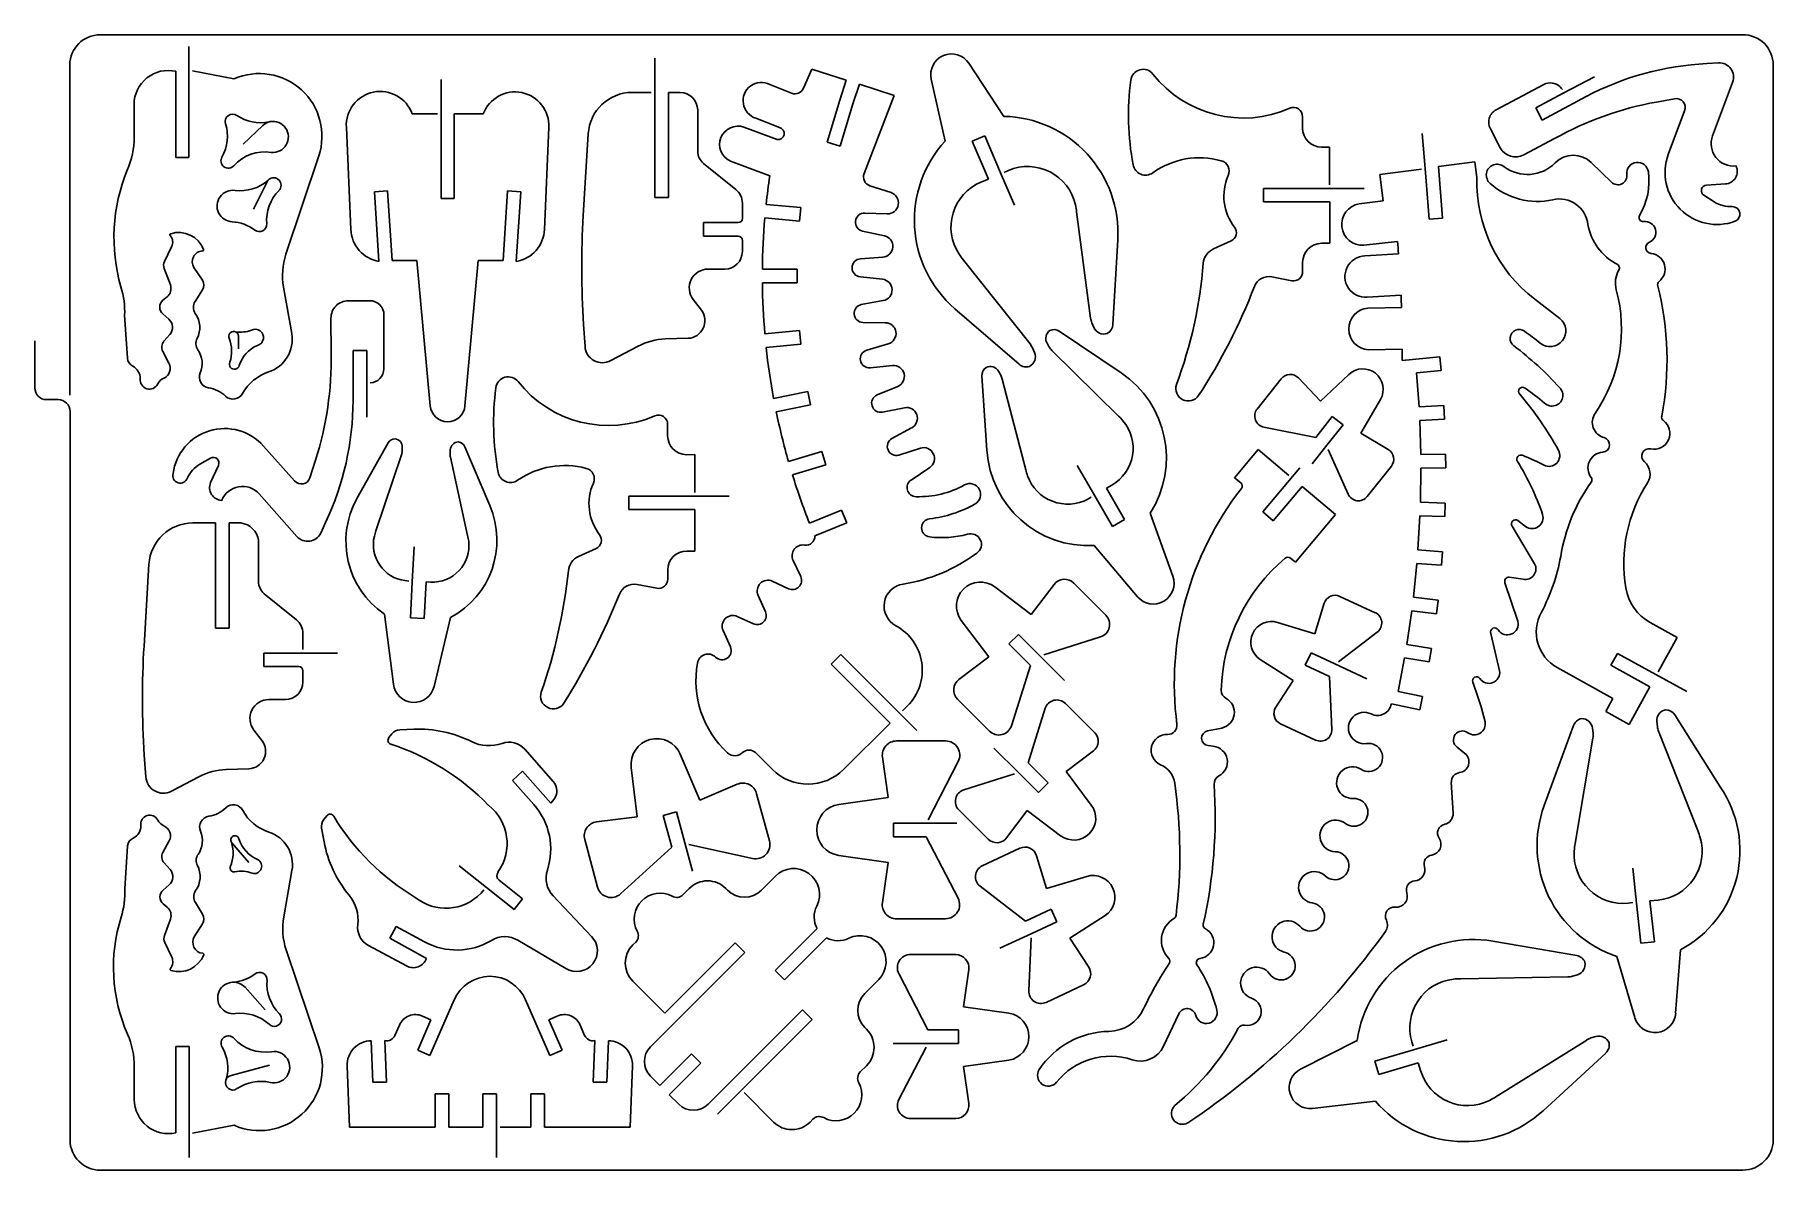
# Model space of a CAD drawing. Extents: x 0 to 170, y 0 to 111.
import ezdxf

# ---------------------------------------------------------------- set-up
doc = ezdxf.new("R2010")
doc.units = 0
doc.layers.add('WHITE', color=7, linetype='CONTINUOUS')

msp = doc.modelspace()

# ---------------------------------------------------------------- linework, layer by layer
at = {"layer": 'WHITE', "linetype": 'CONTINUOUS'}
for p, q in [((167.15, 111.18), (6.4, 111.18)), ((15.08, 110.03), (15.08, 107.59)), ((60.68, 108.89), (60.68, 105.44)), ((3.43, 108.22), (3.44, 75.9)), ((13.79, 99.16), (13.79, 107.6)), ((15.08, 107.59), (15.08, 99.16)), ((19.49, 106.86), (15.43, 107.64)), ((75.22, 105.95), (76.05, 107.8)), ((76.05, 107.8), (79.41, 106.72)), ((91.41, 108.39), (94.83, 103.19)), ((163.62, 108.36), (164.76, 108.42)), ((170.12, 2.97), (170.12, 108.22)), ((39.76, 106.79), (39.76, 103.34)), ((58.45, 105.53), (60.33, 105.53)), ((62.01, 95.23), (62.01, 105.52)), ((62.01, 105.52), (63.16, 105.52)), ((71.92, 106.32), (74.06, 105.46)), ((79.41, 106.72), (78.78, 104.79)), ((80.06, 104.4), (80.69, 106.33)), ((80.69, 106.33), (84.09, 105.23)), ((89.09, 100.76), (87.73, 106.83)), ((143, 103.83), (147.66, 106.31)), ((152.63, 107.07), (149.57, 105.46)), ((166.15, 106.52), (164.19, 101.29)), ((9.72, 104.35), (9.72, 101.15)), ((60.68, 105.44), (60.68, 95.23)), ((64.87, 103.82), (64.87, 99.78)), ((78.78, 104.79), (77.53, 100.67)), ((78.81, 100.28), (80.06, 104.4)), ((84.09, 105.23), (81.16, 97.58)), ((149.57, 105.46), (146.88, 104.01)), ((146.88, 104.01), (147.51, 102.83)), ((147.51, 102.83), (151.81, 105.13)), ((160.47, 104.92), (158.69, 104.59)), ((20.38, 100.47), (22.31, 102.29)), ((30.93, 92.12), (30.49, 102.11)), ((36.94, 103.43), (39.41, 103.43)), ((39.76, 103.34), (39.76, 95.15)), ((41.05, 95.15), (41.05, 103.43)), ((41.05, 103.43), (43.88, 103.43)), ((50.31, 102.11), (49.87, 92.12)), ((69.4, 102.13), (72.64, 100.92)), ((72.87, 102.09), (70.57, 103)), ((124.06, 103.16), (124.06, 102.04)), ((159.85, 99.46), (161.45, 103.74)), ((53.68, 93.48), (54.16, 101.48)), ((77.53, 100.67), (78.81, 100.28)), ((92.97, 101.28), (91.74, 100.75)), ((91.74, 100.75), (93.32, 97.05)), ((94.51, 97.65), (92.97, 101.28)), ((135.77, 101.52), (136.05, 98.08)), ((143.41, 100.11), (142.44, 101.97)), ((148.73, 101.01), (145.72, 99.41)), ((15.08, 99.16), (13.79, 99.16)), ((24.58, 89.68), (27.79, 99.31)), ((71.92, 97.36), (68.07, 98.81)), ((125.92, 100.18), (126.71, 100.18)), ((126.71, 100.18), (126.71, 96.49)), ((137.37, 98.27), (140.91, 98.74)), ((140.91, 98.74), (141.12, 97.2)), ((152.32, 98.67), (154.3, 96.75)), ((65.45, 98.58), (68.6, 96.03)), ((93.32, 97.05), (92.57, 96.74)), ((95.86, 94.48), (94.51, 97.65)), ((131.63, 97.49), (135.7, 98.01)), ((131.96, 94.93), (131.63, 97.49)), ((136.05, 98.08), (136.44, 93.11)), ((137.77, 93.23), (137.37, 98.27)), ((21.39, 94.09), (22.74, 96.77)), ((34.53, 95.89), (33.24, 95.81)), ((33.24, 95.81), (33.68, 88.98)), ((34.96, 89.09), (34.53, 95.89)), ((46.27, 95.89), (45.84, 89.09)), ((47.56, 95.81), (46.27, 95.89)), ((47.12, 88.98), (47.56, 95.81)), ((81.71, 96.4), (83.79, 95.72)), ((126.64, 96.14), (120.25, 96.14)), ((120.25, 96.14), (120.25, 94.82)), ((130.09, 96.14), (126.64, 96.14)), ((163.34, 95.46), (164.35, 94.82)), ((165.44, 96.58), (163.59, 96.46)), ((39.76, 95.15), (41.05, 95.15)), ((60.68, 95.23), (62.01, 95.23)), ((69.24, 94.7), (69.24, 93.2)), ((74.95, 94.25), (71.57, 94.57)), ((74.82, 92.92), (74.95, 94.25)), ((83.42, 93.65), (81.23, 93.72)), ((103.32, 83.43), (101.95, 93.83)), ((120.25, 94.82), (126.72, 94.82)), ((126.72, 94.82), (126.72, 90.76)), ((129.6, 94.62), (131.96, 94.93)), ((68.83, 92.79), (65.43, 92.79)), ((65.43, 92.79), (65.43, 91.46)), ((71.43, 93.24), (74.82, 92.92)), ((81.01, 91.96), (83.15, 91.49)), ((136.44, 93.11), (137.77, 93.23)), ((12.7, 88.98), (13.39, 90.41)), ((65.43, 91.46), (68.83, 91.46)), ((69.24, 91.05), (69.24, 89.95)), ((105.97, 91.11), (105.51, 82.8)), ((115.34, 90.21), (117.07, 90.99)), ((126.72, 90.76), (125.93, 90.76)), ((133.35, 90.93), (130.07, 90.57)), ((37.4, 89.09), (34.96, 89.09)), ((38.7, 74.85), (37.4, 89.09)), ((43.4, 89.09), (42.1, 74.85)), ((45.84, 89.09), (43.4, 89.09)), ((83, 89.41), (80.81, 89.25)), ((90.87, 89.12), (97.39, 80.91)), ((124.07, 88.9), (124.07, 87.99)), ((130.16, 89.52), (133.45, 89.73)), ((13.27, 86.68), (12.66, 88.29)), ((15.58, 88.39), (16.4, 87.15)), ((67.53, 88.24), (65.91, 88.24)), ((74.6, 88.23), (71.2, 88.23)), ((71.2, 86.89), (74.6, 86.9)), ((74.6, 86.9), (74.6, 88.23)), ((80.79, 87.47), (82.96, 87.24)), ((123.01, 87.1), (121.07, 87.48)), ((12.54, 85.18), (12.94, 85.51)), ((16.4, 86.2), (15.69, 85.07)), ((25.14, 81.92), (24.34, 86.47)), ((30.69, 85.14), (32.78, 85.14)), ((64.43, 85.25), (65.23, 84.2)), ((83.03, 85.15), (80.88, 84.76)), ((133.7, 85.67), (130.4, 85.48)), ((146.79, 85.28), (149.24, 83.4)), ((8.789999, 83.71), (9.069999, 79.51)), ((13.11, 83.33), (12.54, 83.84)), ((28.99, 80.01), (28.98, 83.43)), ((34.17, 83.75), (34.17, 78.47)), ((96.33, 78.91), (90.03, 84.36)), ((130.45, 84.41), (133.75, 84.47)), ((12.64, 81.17), (13.22, 81.83)), ((19.94, 80.43), (19.95, 81.66)), ((53.85, 80.67), (53.71, 82.8)), ((74.83, 82.21), (71.45, 81.88)), ((74.96, 80.88), (74.83, 82.21)), ((81.03, 83.01), (83.23, 82.98)), ((100.26, 82.15), (106.31, 78.08)), ((103.65, 82.52), (103.45, 82.98)), ((0, 81.2), (0, 76.6)), ((13.12, 79.03), (12.53, 80.17)), ((32.48, 80.25), (31.15, 80.25)), ((31.15, 80.25), (31.15, 75.37)), ((32.48, 77.18), (32.48, 80.25)), ((59.04, 80.68), (56.36, 79.27)), ((63.93, 81.46), (61.7, 81.39)), ((71.57, 80.55), (74.96, 80.88)), ((83.52, 80.92), (81.42, 80.3)), ((97.62, 80.52), (97.83, 80.06)), ((99.28, 80.6), (99.06, 80.98)), ((106.06, 73.85), (99.52, 80.28)), ((133.82, 80.4), (130.52, 80.34)), ((133.82, 79.27), (133.82, 80.4)), ((81.77, 78.57), (83.94, 78.79)), ((137.5, 79.63), (133.82, 79.27)), ((135.21, 78.07), (137.64, 78.31)), ((137.64, 78.31), (137.5, 79.63)), ((32.48, 73.73), (32.48, 77.18)), ((84.45, 76.75), (82.43, 75.91)), ((93.18, 70.5), (92.69, 77.78)), ((94.3, 78.23), (94.52, 77.85)), ((94.68, 77.47), (96.98, 68.59)), ((119.61, 74.53), (121.98, 77.5)), ((123.65, 77.58), (125.81, 75.3)), ((125.81, 75.3), (128.58, 77.93)), ((135.46, 74.75), (135.21, 78.07)), ((1.149999, 75.45), (2.299999, 75.45)), ((75.65, 76.24), (72.3, 75.58)), ((72.56, 74.27), (75.9, 74.93)), ((75.9, 74.93), (75.65, 76.24)), ((131.69, 75.46), (129.75, 72.17)), ((137.89, 74.88), (135.46, 74.75)), ((137.96, 73.55), (137.89, 74.88)), ((3.45, 74.3), (3.45, 2.97)), ((82.95, 74.23), (85.1, 74.66)), ((126.97, 73.81), (125.35, 71.76)), ((128.02, 72.98), (126.97, 73.81)), ((135.53, 73.42), (137.96, 73.55)), ((135.62, 70.08), (135.53, 73.42)), ((61.93, 73.05), (61.93, 71.92)), ((85.81, 72.7), (83.88, 71.65)), ((125.35, 71.76), (120.28, 72.76)), ((126.43, 70.98), (128.02, 72.98)), ((129.75, 72.17), (132.45, 70.57)), ((22.39, 70.91), (25.43, 67.49)), ((31.53, 65.76), (34.58, 71.22)), ((35.88, 70.06), (33.38, 62.61)), ((35.96, 70.78), (35.95, 70.41)), ((40.64, 70.16), (40.66, 70.54)), ((42.36, 62.14), (40.67, 69.81)), ((42.08, 70.83), (44.53, 65.08)), ((63.79, 70.06), (64.58, 70.07)), ((64.58, 70.07), (64.58, 66.36)), ((77.03, 70.36), (73.76, 69.38)), ((77.41, 69.07), (77.03, 70.36)), ((84.57, 70.02), (86.66, 70.71)), ((117.41, 67.81), (119.71, 70.56)), ((119.71, 70.56), (122.71, 68.03)), ((124.99, 69.17), (126.43, 70.98)), ((128.52, 66.2), (126.56, 70.58)), ((138.06, 70.1), (135.62, 70.08)), ((138.07, 68.77), (138.06, 70.1)), ((17.21, 69.72), (16.16, 69.12)), ((17.21, 67.33), (17.97, 69.02)), ((26.93, 67.8), (27.47, 69.54)), ((74.14, 68.1), (77.41, 69.07)), ((87.58, 68.81), (85.76, 67.58)), ((102.01, 69.01), (103.74, 66.02)), ((123.78, 68.76), (120.17, 64.46)), ((132.75, 68.93), (130.39, 65.96)), ((135.59, 65.41), (135.64, 68.75)), ((135.64, 68.75), (138.07, 68.77)), ((104.86, 66.77), (105.4, 67.08)), ((106.63, 63.72), (104.86, 66.77)), ((118.01, 67.3), (117.41, 67.81)), ((121.19, 63.6), (124.01, 66.96)), ((124.01, 66.96), (127.3, 64.21)), ((25.66, 62.05), (21.96, 66.22)), ((64.51, 66.01), (58.12, 66.01)), ((58.12, 66.01), (58.12, 64.7)), ((58.12, 64.7), (64.59, 64.7)), ((67.96, 66.01), (64.51, 66.01)), ((64.59, 64.7), (64.59, 60.63)), ((103.74, 66.02), (105.47, 63.04)), ((138.02, 65.33), (135.59, 65.41)), ((137.97, 64), (138.02, 65.33)), ((15.47, 63.38), (17.68, 63.38)), ((17.68, 63.38), (17.68, 53.09)), ((19.03, 53.09), (19.03, 63.38)), ((19.03, 63.38), (20.18, 63.38)), ((28.46, 63.42), (27.98, 62.38)), ((78.96, 64.64), (75.81, 63.35)), ((76.34, 62.13), (79.47, 63.4)), ((79.47, 63.4), (78.96, 64.64)), ((105.47, 63.04), (106.63, 63.72)), ((109.16, 64.34), (111.37, 58.16)), ((120.17, 64.46), (121.19, 63.6)), ((127.3, 64.21), (123.37, 59.53)), ((135.34, 60.76), (135.54, 64.08)), ((135.54, 64.08), (137.97, 64)), ((144.57, 63.07), (146.77, 59.39)), ((145.89, 63.03), (145.13, 63.62)), ((21.89, 61.68), (21.89, 57.64)), ((37.12, 61.04), (36.94, 57.6)), ((53.21, 60.09), (54.94, 60.88)), ((64.59, 60.63), (63.8, 60.63)), ((74.95, 58.12), (74.21, 59.71)), ((107.9, 56.16), (103.67, 61.16)), ((123.37, 59.53), (122.88, 59.93)), ((137.77, 60.56), (135.34, 60.76)), ((137.67, 59.24), (137.77, 60.56)), ((10.69, 51.33), (11.17, 59.33)), ((61.94, 58.77), (61.94, 57.86)), ((134.91, 56.11), (135.24, 59.42)), ((135.24, 59.42), (137.67, 59.24)), ((145.64, 57.86), (144.29, 58.06)), ((22.46, 56.45), (25.61, 53.89)), ((36.21, 57.73), (36.59, 57.67)), ((36.94, 57.6), (36.76, 54.08)), ((38.09, 54.01), (38.29, 57.61)), ((38.29, 57.61), (38.73, 57.59)), ((60.87, 56.99), (58.94, 57.36)), ((71.51, 54.68), (70.79, 56.29)), ((72.17, 57.68), (73.77, 56.94)), ((93.94, 57.12), (97.52, 54.42)), ((97.52, 54.42), (99.74, 57.36)), ((101.67, 57.49), (104.8, 54.36)), ((127.72, 56.19), (131.16, 54.59)), ((143.87, 57.5), (145.12, 53.75)), ((35.1, 47.58), (34.21, 54.46)), ((125.27, 52.51), (126.19, 55.51)), ((134.27, 51.49), (134.75, 54.78)), ((134.75, 54.78), (137.17, 54.49)), ((137.33, 55.81), (134.91, 56.11)), ((137.17, 54.49), (137.33, 55.81)), ((17.68, 53.09), (19.03, 53.09)), ((36.76, 54.08), (38.09, 54.01)), ((40.69, 54.12), (39.08, 47.37)), ((68.07, 51.24), (67.36, 52.84)), ((68.74, 54.23), (70.33, 53.51)), ((93.37, 50.27), (90.66, 53.84)), ((121.61, 53.64), (125.27, 52.51)), ((158.09, 53.62), (160.72, 52.16)), ((26.24, 52.56), (26.24, 50.99)), ((96.25, 52.47), (95.31, 51.53)), ((95.31, 51.53), (97.43, 49.41)), ((98.33, 50.39), (96.25, 52.47)), ((104.28, 52.22), (98.74, 50.48)), ((131.37, 52.7), (127.58, 49.79)), ((136.67, 51.09), (134.27, 51.49)), ((136.45, 49.77), (136.67, 51.09)), ((142.5, 52.56), (143.34, 48.9)), ((160.72, 52.16), (158.86, 48.8)), ((26.17, 50.64), (22.43, 50.64)), ((22.43, 50.64), (22.43, 49.31)), ((29.62, 50.64), (26.17, 50.64)), ((78.88, 50.5), (77.94, 49.56)), ((77.94, 49.56), (83.72, 43.78)), ((84.6, 44.78), (78.88, 50.5)), ((90.43, 48.05), (93.37, 50.27)), ((97.43, 49.41), (95.57, 43.51)), ((100.77, 47.95), (98.33, 50.39)), ((123.14, 47.95), (119.92, 50.02)), ((124.89, 50.66), (124.33, 49.45)), ((124.33, 49.45), (126.7, 48.35)), ((127.21, 49.58), (124.89, 50.66)), ((130.34, 48.13), (127.21, 49.58)), ((133.43, 46.89), (134.05, 50.17)), ((134.05, 50.17), (136.45, 49.77)), ((154.88, 50.61), (154.22, 49.45)), ((154.22, 49.45), (158.06, 47.32)), ((158.63, 48.53), (154.88, 50.61)), ((22.43, 49.31), (25.83, 49.31)), ((26.24, 48.9), (26.24, 47.8)), ((121.44, 45.33), (123.14, 47.95)), ((126.7, 48.35), (126.93, 43.17)), ((154.44, 46.2), (148.99, 49.21)), ((161.65, 46.86), (158.63, 48.53)), ((24.53, 46.09), (22.92, 46.09)), ((93.43, 42.99), (90.3, 46.12)), ((135.81, 46.38), (133.43, 46.89)), ((135.53, 45.08), (135.81, 46.38)), ((153.74, 44.92), (154.44, 46.2)), ((158.06, 47.32), (156.02, 43.65)), ((86.31, 43.07), (84.6, 44.78)), ((85.4, 45.47), (84.9, 44.97)), ((97.2, 39.88), (98.88, 45.23)), ((100.85, 45.7), (103.73, 42.84)), ((132.75, 45.67), (135.53, 45.08)), ((156.02, 43.65), (153.74, 44.92)), ((160.49, 44.58), (164.92, 37.53)), ((21.44, 43.1), (22.24, 42.04)), ((34.65, 42.36), (34.95, 42.73)), ((35.73, 43.13), (37.08, 43.18)), ((83.72, 43.78), (79.17, 39.26)), ((116.16, 43.3), (114.76, 43.01)), ((125.34, 42.12), (121.9, 43.71)), ((147.71, 35.72), (150.57, 43.54)), ((152.43, 43.27), (152.49, 42.78)), ((158.78, 43.44), (158.72, 43.93)), ((162.74, 33.25), (158.89, 42.99)), ((47.94, 41.22), (50.73, 38.07)), ((72.18, 39.25), (70.52, 40.89)), ((84.33, 42.03), (89.13, 42.04)), ((93.86, 41.34), (96.3, 38.9)), ((103.6, 41.06), (100.92, 39.04)), ((114.82, 41.58), (115.33, 41.51)), ((139.18, 41.42), (139.94, 40.82)), ((152.48, 42.32), (150.74, 31.98)), ((10.87, 38.52), (10.72, 40.65)), ((20.94, 39.31), (18.72, 39.23)), ((58.95, 34.6), (58.37, 39.43)), ((63.17, 40.73), (65.08, 36.24)), ((83.51, 36.49), (82.95, 40.45)), ((90.36, 40.01), (87.41, 34.32)), ((99.16, 37.92), (97.2, 39.88)), ((16.06, 38.53), (13.37, 37.11)), ((47.74, 39.06), (46.74, 38.17)), ((46.74, 38.17), (48.84, 35.8)), ((50.5, 35.93), (47.74, 39.06)), ((65.08, 36.24), (68.75, 37.8)), ((90.91, 37.25), (95.88, 38.82)), ((96.3, 38.9), (98.22, 36.98)), ((98.22, 36.98), (99.16, 37.92)), ((100.92, 39.04), (103.39, 35.76)), ((138.62, 38), (138.8, 34.96)), ((50.79, 36.29), (50.5, 35.93)), ((70.64, 36.87), (71.89, 32.24)), ((78.68, 35.81), (83.51, 36.49)), ((28.28, 34.33), (28.58, 34.7)), ((54.98, 34.11), (58.95, 34.6)), ((62.79, 35.1), (61.5, 34.75)), ((61.5, 34.75), (62.33, 31.64)), ((63.61, 32.05), (62.79, 35.1)), ((93.31, 32.42), (90.43, 35.28)), ((97.11, 35.23), (95.1, 32.54)), ((100.39, 32.76), (97.11, 35.23)), ((28.31, 32.16), (28.07, 33.48)), ((55.06, 27.73), (53.82, 32.38)), ((87.18, 33.97), (84.02, 33.97)), ((84.02, 33.97), (84.02, 32.64)), ((84.02, 32.64), (87.24, 32.64)), ((90.23, 33.97), (87.18, 33.97)), ((87.24, 32.64), (90.36, 26.63)), ((8.819999, 27.56), (9.09, 31.76)), ((13.15, 32.24), (12.54, 31.11)), ((20.95, 30.14), (19.29, 32.05)), ((62.33, 31.64), (57.33, 27.06)), ((64.35, 29.3), (63.61, 32.05)), ((70.24, 30.53), (64.01, 31.91)), ((83.51, 30.14), (78.68, 30.83)), ((92.72, 29.8), (96.4, 31.53)), ((98.03, 30.79), (99.02, 27.58)), ((12.65, 30.09), (13.24, 29.44)), ((25.17, 29.35), (24.36, 24.8)), ((41.52, 29.82), (44.22, 27.67)), ((82.95, 26.2), (83.51, 30.14)), ((156.39, 29.58), (156.75, 26.14)), ((13.14, 27.93), (12.56, 27.44)), ((43.67, 27.13), (43.94, 27.45)), ((44.22, 27.67), (46.9, 25.53)), ((47.73, 26.58), (45.43, 28.41)), ((63.43, 26.97), (64.05, 27.59)), ((67.62, 27.59), (67.79, 27.42)), ((71.11, 27.42), (72.47, 28.8)), ((96.94, 24.38), (92.51, 27.81)), ((99.02, 27.58), (102.94, 28.77)), ((12.56, 26.08), (12.96, 25.76)), ((16.42, 25.07), (15.72, 26.21)), ((46.9, 25.53), (47.73, 26.58)), ((50.72, 26.87), (54.48, 22.9)), ((99.46, 25.55), (96.94, 24.38)), ((100.02, 24.33), (99.46, 25.55)), ((155.93, 26.15), (156.39, 26.2)), ((156.75, 26.14), (157.16, 22.23)), ((158.06, 26.37), (158.87, 26.45)), ((158.49, 22.37), (158.06, 26.37)), ((13.28, 24.59), (12.69, 22.98)), ((15.61, 22.87), (16.42, 24.12)), ((35.36, 23.88), (34.73, 22.71)), ((38.15, 22.36), (35.36, 23.88)), ((89.13, 24.62), (84.33, 24.61)), ((97.56, 23.18), (100.02, 24.33)), ((104.73, 24.94), (101.29, 22.71)), ((12.73, 22.29), (13.41, 20.86)), ((34.73, 22.71), (38.33, 20.74)), ((51.97, 19.75), (47.27, 22.52)), ((58.53, 22.08), (58.81, 22.34)), ((68.54, 22.27), (61.66, 15.38)), ((69.49, 21.32), (68.54, 22.27)), ((76.56, 23.67), (72.45, 19.55)), ((73.36, 18.64), (77.48, 22.76)), ((94.43, 21.73), (97.56, 23.18)), ((97.27, 17.58), (97.49, 22.76)), ((101.29, 22.71), (103.14, 19.9)), ((142.67, 22.43), (150.89, 21.03)), ((157.16, 22.23), (158.49, 22.37)), ((24.6, 21.59), (27.83, 11.97)), ((36.37, 20), (32.66, 21.99)), ((60.26, 12.09), (69.49, 21.32)), ((85.69, 21.12), (90.12, 21.12)), ((156.58, 14.94), (154.83, 20.92)), ((161.03, 21.57), (160.56, 15.37)), ((72.45, 19.55), (73.36, 18.64)), ((87.4, 13.76), (84.55, 19.25)), ((91.4, 19.66), (90.88, 16.01)), ((150.02, 18.93), (139.54, 18.75)), ((150.96, 19.15), (150.48, 19)), ((22.56, 15.72), (20.58, 17.91)), ((61.66, 15.38), (58.52, 18.5)), ((82.6, 18.68), (81.22, 17.3)), ((102.63, 18.16), (98.96, 16.44)), ((38.67, 11.24), (41.05, 16.69)), ((48.03, 16.7), (50.4, 11.24)), ((75.12, 15.7), (65.89, 6.469999)), ((76.06, 14.76), (75.12, 15.7)), ((90.88, 16.01), (95.33, 15.39)), ((35.25, 13.21), (35.69, 14.21)), ((38.76, 14.74), (37.47, 11.76)), ((37.93, 15.1), (38.76, 14.74)), ((50.31, 14.74), (51.13, 15.1)), ((51.6, 11.76), (50.31, 14.74)), ((53.38, 14.21), (53.81, 13.21)), ((69.24, 7.929999), (76.06, 14.76)), ((81.22, 13.98), (81.39, 13.81)), ((90.39, 13.76), (87.4, 13.76)), ((90.39, 12.41), (90.39, 13.76)), ((111.95, 15.31), (110.47, 12.14)), ((15.1, 12.11), (13.81, 12.11)), ((13.81, 12.11), (13.81, 3.67)), ((15.1, 3.68), (15.1, 12.11)), ((32.93, 12.68), (33.09, 8.619999)), ((34.42, 8.619999), (34.26, 12.69)), ((54.8, 12.69), (54.64, 8.619999)), ((55.97, 8.619999), (56.13, 12.68)), ((84.01, 12.41), (87.46, 12.41)), ((84.55, 6.929999), (87.22, 12.06)), ((87.46, 12.41), (90.39, 12.41)), ((123.87, 9.909999), (129.41, 12.72)), ((134.76, 12.59), (134.89, 12.15)), ((138.22, 12.77), (134.91, 11.79)), ((142.99, 7.199999), (151.87, 12.75)), ((152.28, 12.95), (152.76, 13.09)), ((22.98, 10.3), (19.21, 9.289999)), ((30.81, 4.23), (30.57, 10.22)), ((37.47, 11.76), (38.67, 11.24)), ((50.4, 11.24), (51.6, 11.76)), ((58.49, 10.22), (58.25, 4.23)), ((64.27, 11.4), (61.18, 8.289999)), ((62.09, 7.389999), (65.18, 10.48)), ((65.18, 10.48), (64.27, 11.4)), ((81.39, 10.24), (80.78, 9.63)), ((95.33, 10.78), (90.88, 10.15)), ((134.91, 11.79), (131.14, 10.67)), ((131.14, 10.67), (131.52, 9.39)), ((131.52, 9.39), (135.38, 10.53)), ((135.38, 10.53), (135.61, 9.76)), ((153.73, 11.48), (147.6, 5.829999)), ((9.739999, 6.92), (9.739999, 10.12)), ((33.09, 8.619999), (34.42, 8.619999)), ((54.64, 8.619999), (55.97, 8.619999)), ((61.18, 8.289999), (60.26, 9.21)), ((90.88, 10.15), (91.4, 6.519999)), ((40.51, 7.469999), (39.18, 7.469999)), ((39.18, 7.469999), (39.18, 4.23)), ((40.51, 4.23), (40.51, 7.469999)), ((45.19, 7.469999), (43.86, 7.469999)), ((43.86, 7.469999), (43.86, 4.23)), ((45.19, 4.32), (45.19, 7.469999)), ((49.88, 7.469999), (48.55, 7.469999)), ((48.55, 7.469999), (48.55, 4.23)), ((49.88, 4.23), (49.88, 7.469999)), ((63.01, 6.469999), (62.09, 7.389999)), ((66.8, 5.489999), (69.24, 7.929999)), ((72.3, 4.719999), (69.42, 7.61)), ((131.2, 6.75), (125.01, 6.059999)), ((15.1, 1.24), (15.1, 3.68)), ((19.51, 4.4), (15.45, 3.619999)), ((39.18, 4.23), (30.81, 4.23)), ((43.86, 4.23), (40.51, 4.23)), ((45.19, 1.259999), (45.19, 4.32)), ((48.55, 4.23), (45.54, 4.23)), ((58.25, 4.23), (49.88, 4.23)), ((76.15, 5), (75.87, 4.719999)), ((90.12, 5.059999), (85.69, 5.059999)), ((6.409999, 0), (86.78, 0.009999)), ((86.78, 0.009999), (167.15, 0.009999))]:
    msp.add_line(p, q, dxfattribs=at)
for centre, radius, start, end in [((6.4, 108.21), 2.97, 90, 179.807), ((167.16, 108.22), 2.96, 0, 90.19346), ((89.71001, 107.28), 2.030492, 33.14223, 192.8043), ((13.053, 104.349), 3.333492, 77.22697, 179.9828), ((21.97, 101.249), 6.134502, 341.5739, 113.8449), ((108.461, 106.575), 1.220879, 38.21251, 172.7062), ((118.272, 114.277), 11.2525, 218.1246, 293.7836), ((164.995, 80.127), 28.26649, 92.78821, 117.8043), ((164.854, 107.03), 1.393174, 338.5194, 93.86879), ((33.81, 102.304), 3.325663, 19.78592, 183.3442), ((46.99, 102.26), 3.322799, 357.4131, 159.3834), ((58.46, 101.223), 4.307673, 90.133, 176.5797), ((63.16, 103.81), 1.71, 0.33513, 90), ((71.111, 104.714), 1.797352, 63.26405, 252.4824), ((74.393, 106.289), 0.893381, 248.1152, 337.7103), ((133.473, 103.315), 26.44436, 172.5802, 190.6012), ((148.304, 105.062), 1.404364, 47.65504, 117.2949), ((148.295, 105.065), 1.408279, 31.94063, 47.30211), ((123.174, 103.172), 0.886205, 359.224, 114.2513), ((143.638, 102.624), 1.364888, 117.8798, 208.6306), ((164.35, 73.18999), 31.90604, 100.2181, 119.3128), ((160.619, 104.047), 0.885895, 339.724, 99.6858), ((14.839, 101.229), 4.024142, 329.886, 17.8136), ((19.371, 102.668), 0.731207, 56.89719, 196.5266), ((22.091, 106.709), 4.140662, 235.907, 281.4076), ((23.4, 101.11), 1.606393, 103.69, 132.7296), ((23.298, 101.174), 1.521611, 264.0421, 100.5271), ((68.811, 100.44), 1.790525, 70.78539, 245.5534), ((72.755, 101.505), 0.596196, 258.8785, 78.87801), ((94.58801, 91.79), 11.40257, 356.581, 88.7839), ((1.84, 101.11), 7.880101, 336.1999, 0.290839), ((97.524, 93.016), 11.4493, 137.4422, 229.1154), ((125.92, 102.04), 1.86, 180, 270), ((166.249, 100.517), 2.19932, 159.4226, 276.0291), ((18.937, 98.836), 0.722097, 148.7775, 318.7618), ((22.514, 95.621), 4.087223, 81.18989, 137.9253), ((66.41, 99.784), 1.540005, 180.1488, 231.4328), ((113.979, 91.28699), 7.847864, 74.24414, 125.6972), ((115.841, 97.832), 1.0427, 335.5242, 75.05806), ((144.923, 100.942), 1.726914, 208.8064, 297.485), ((150.565, 96.84499), 2.531452, 46.12016, 135.16), ((156.85, 97.63), 1.058017, 7.05819, 187.0578), ((164.62, 97.68999), 5.087809, 159.6416, 290.3583), ((25.184, 91.319), 17.43592, 157.7184, 196.0786), ((23.24, 96.60999), 0.524976, 131.9055, 162.2553), ((23.368, 96.44), 0.736263, 316.2094, 130.4831), ((137.5, 87.716), 66.28531, 171.6342, 174.0649), ((81.98901, 97.248), 0.893008, 158.1748, 251.7879), ((97.139, 93.476), 4.794848, 112.6824, 118.2433), ((97.15, 93.48), 4.796342, 12.64542, 112.822), ((108.688, 98.659), 1.226762, 189.8161, 305.478), ((121.288, 95.383), 4.929374, 155.8475, 218.1207), ((155.63, 96.793), 14.51571, 178.3933, 232.482), ((143.105, 97.44), 1.062085, 50.53965, 230.5398), ((146.064, 101.295), 3.798405, 233.0366, 315.4374), ((154.925, 97.375), 0.883883, 225, 8.130102), ((151.36, 96.848), 6.603282, 329.3338, 7.938675), ((165.387, 97.795), 1.216911, 272.4982, 26.08075), ((19.384, 94.412), 1.543327, 81.95385, 267.6233), ((20.115, 100.059), 4.15107, 262.8733, 310.6627), ((26.838, 92.998), 4.150718, 135.0586, 184.3945), ((67.54, 94.7), 1.700735, 0, 51.44542), ((83.454, 94.712), 1.062525, 268.1661, 71.56506), ((94.431, 92.34), 4.777376, 112.9262, 213.5503), ((147.034, 101.769), 6.907414, 228.1983, 282.6782), ((163.624, 95.92), 0.541069, 93.60275, 238.3094), ((81.19701, 92.83), 0.890611, 87.87653, 257.869), ((93.98399, 92.825), 8.029146, 7.190514, 12.26017), ((129.93, 92.606), 2.040807, 99.30545, 273.9336), ((149.188, 92.283), 2.821016, 6.656442, 103.0753), ((165.982, 97.405), 3.057065, 237.7343, 272.2119), ((166.12, 93.61), 0.74027, 291.3698, 91.54816), ((19.09, 88.83), 4.046096, 52.7336, 86.74164), ((21.98, 92.623), 0.722252, 232.4796, 4.526474), ((34.258, 92.26), 3.330538, 182.4088, 260.006), ((46.57, 92.236), 3.302038, 279.5878, 357.9868), ((137.462, 88.375), 83.93735, 176.5132, 183.8083), ((68.82999, 93.2), 0.409999, 270.0011, 0), ((137.5, 87.69601), 66.30215, 175.2035, 179.5385), ((116.701, 91.80099), 0.891, 294.4652, 37.24282), ((157.32, 93.52), 5.407124, 189.6887, 242.8189), ((157.39, 93.28001), 0.403112, 150.2551, 277.1253), ((157.572, 91.82899), 1.059256, 293.8305, 97.15856), ((13.319, 91.601), 0.099005, 95.19438, 225.8185), ((12.488, 90.866), 1.010712, 333.1814, 41.06834), ((14.087, 89.229), 2.590283, 21.30439, 107.4556), ((16.408, 90.123), 0.10331, 271.1118, 27.06111), ((68.83, 91.05), 0.409999, 0.001066, 90), ((82.912, 90.462), 1.05519, 274.7816, 76.96468), ((116.05, 88.646), 1.717846, 114.4163, 174.5217), ((125.93, 88.9), 1.86, 90, 180), ((13.17, 80.33), 120.6468, 4.468638, 5.040502), ((158.221, 90.336), 0.568697, 112.8679, 264.8517), ((13.511, 88.587), 0.901337, 154.1455, 199.239), ((16.477, 88.96), 1.062115, 93.61671, 212.434), ((30.812, 87.6), 6.569907, 161.543, 189.9039), ((67.53, 89.95), 1.71, 270, 0), ((80.869, 88.359), 0.892951, 93.78847, 264.9221), ((97.14799, 94.10799), 8.018333, 213.3492, 218.4678), ((70.875, 92.167), 43.5945, 339.5422, 355.5836), ((130.23, 87.497), 2.024151, 91.98154, 274.8177), ((154.659, 88.349), 0.408511, 329.2287, 62.11614), ((158.004, 88.242), 1.53699, 307.9731, 83.79977), ((15.617, 86.675), 0.915813, 328.757, 31.24272), ((65.90701, 86.38), 1.860002, 89.90759, 217.4182), ((137.476, 87.686), 66.28078, 180.6881, 185.0254), ((82.84, 86.18999), 1.056834, 280.3535, 83.4802), ((120.782, 85.97), 1.537219, 79.20175, 158.6415), ((123.17, 87.986), 0.900008, 259.7637, 0.254646), ((157.191, 86.876), 2.520578, 149.9055, 195.3209), ((159.192, 86.721), 0.392485, 128.067, 202.6425), ((0.766, 84.084), 8.032791, 357.3314, 17.42891), ((13.12, 84.50999), 0.886171, 130.8816, 229.1182), ((12.263, 86.332), 1.0649, 309.4749, 19.06414), ((16.59, 84.49), 1.0707, 147.2005, 214.729), ((30.69, 83.43), 1.71, 89.99994, 180), ((32.8, 83.77), 1.370146, 359.1638, 90.83637), ((65.558, 107.324), 57.67122, 326.936, 338.8653), ((13.18, 80.047), 120.6511, 2.100901, 2.67126), ((140.699, 82.388), 14.57084, 325.3807, 15.2065), ((129.938, 79.318), 29.78824, 349.4226, 14.09036), ((13.79, 82.52), 2.35287, 332.6726, 35.31121), ((63.858, 83.172), 1.7144, 272.4082, 36.84316), ((81.061, 83.894), 0.884712, 101.8053, 267.9917), ((104.628, 83.564), 1.314815, 185.8495, 206.3702), ((130.625, 82.377), 2.039704, 94.91994, 267.0492), ((148.28, 82.19), 1.544571, 231.5722, 51.57193), ((12.426, 82.526), 1.055865, 318.763, 49.61072), ((19.467, 81.651), 0.476287, 79.96415, 203.609), ((19.47, 81.647), 0.480176, 1.551381, 80.40046), ((20.1, 85.33), 3.270534, 262.0928, 289.6538), ((21.58, 81.539), 0.806809, 285.0869, 118.1228), ((21.86, 81.34), 3.33006, 287.8364, 10.02794), ((83.23, 81.93), 1.049999, 286.0199, 90), ((99.901, 81.44801), 0.962447, 125.6556, 209.0951), ((99.729, 81.369), 0.944797, 55.78796, 114.3135), ((104.615, 82.918), 1.043249, 202.4132, 288.7302), ((104.44, 82.873), 1.072487, 298.4055, 356.0971), ((145.265, 81.43), 0.89108, 53.90172, 233.9021), ((128.873, 58.442), 29.12479, 50.70021, 54.49001), ((13.299, 80.591), 0.876699, 138.6972, 208.6991), ((16.85, 80.95), 1.086738, 153.1992, 214.1289), ((14.04, 78.99), 2.338931, 336.8336, 35.25291), ((15.76, 80.2), 3.504354, 341.8754, 21.07273), ((23.039, 77.83701), 3.178397, 113.1371, 162.3631), ((-2.895999, 79.294), 31.89411, 342.1922, 1.286366), ((55.544, 80.757), 1.696179, 182.9399, 298.756), ((61.909, 75.27), 6.123567, 91.95591, 117.9376), ((137.49, 87.694), 66.306, 186.1852, 190.527), ((81.67, 79.45), 0.886002, 106.3895, 276.4829), ((96.849, 79.641), 1.066734, 298.0313, 23.12806), ((95.91, 79.77), 1.868154, 23.68179, 37.60599), ((100.594, 81.336), 1.506191, 209.2542, 224.5158), ((125.345, 54.919), 32.26983, 42.30724, 53.05659), ((9.969999, 79.567), 0.901803, 183.6239, 246.4762), ((8.817999, 77.451), 1.512873, 1.856294, 58.4322), ((12.19, 78.52), 1.061037, 293.9077, 28.73953), ((19.537, 78.917), 0.486886, 156.6469, 346.1067), ((32.78, 78.48), 1.390035, 272.0602, 359.5878), ((84.03201, 77.729), 1.064981, 293.1204, 94.95576), ((93.63, 77.838), 0.941787, 124.9724, 183.5308), ((93.491, 77.77), 0.930806, 29.62248, 115.5189), ((97.026, 79.709), 1.059743, 228.9411, 287.8023), ((129.946, 76.457), 2.008901, 330.2445, 132.8416), ((1.149999, 76.6), 1.149999, 180, 270), ((11.22, 77.38), 0.898053, 172.321, 334.2901), ((13.101, 76.452), 1.198534, 113.6566, 153.328), ((17.17, 77.66), 1.062308, 157.2972, 261.3358), ((16.48, 73.42), 3.233728, 47.13039, 80.56681), ((24.38, 73.75999), 4.65752, 108.785, 150.4077), ((71.433, 73.202), 26.53411, 172.5988, 190.5803), ((46.331, 76.465), 1.220879, 38.21239, 172.7062), ((56.15, 84.2), 11.27918, 218.2314, 293.6788), ((93.23, 77.083), 1.500796, 14.94371, 30.7346), ((100.665, 69.743), 10.06835, 327.5428, 55.89799), ((112.876, 76.539), 1.220342, 161.3127, 326.1927), ((122.85, 76.81), 1.110405, 43.90563, 141.5819), ((145.589, 76.26801), 0.394239, 52.31622, 224.8972), ((129.113, 52.731), 29.12443, 50.24052, 54.9714), ((148.475, 75.88), 1.057272, 225.9578, 45.95803), ((2.299999, 74.3), 1.149999, 0.00038, 90), ((19.401, 76.559), 1.054135, 226.8451, 331.7581), ((2.789999, 75.47601), 28.3602, 334.8427, 359.7859), ((82.776, 75.097), 0.883563, 113.0538, 281.3478), ((121.325, 55.406), 31.60666, 28.50542, 40.63629), ((40.4, 75), 1.706604, 185.0425, 354.9576), ((61.03, 73.04), 0.900777, 0.636728, 112.8645), ((137.507, 87.616), 66.30408, 191.6121, 195.9642), ((85.313, 73.62801), 1.053751, 298.1716, 101.6618), ((103.318, 70.689), 4.166485, 299.9803, 40.41482), ((101.154, 68.833), 7.017061, 40.49768, 45.64089), ((120.488, 73.85), 1.109668, 142.2426, 259.1964), ((153.966, 73.231), 1.549837, 145.4382, 255.5782), ((158.448, 72.146), 1.55647, 258.5891, 53.67492), ((159.599, 73.726), 0.398769, 161.8831, 234.913), ((18.58, 67.527), 5.095977, 41.60275, 172.2976), ((35.287, 70.816), 0.814288, 91.90009, 150.2551), ((35.144, 70.821), 0.817274, 357.1236, 81.84016), ((63.79, 71.92), 1.86, 180, 270), ((84.31699, 70.874), 0.890586, 119.3858, 286.5024), ((153.368, 71.029), 0.732546, 275.6406, 73.17303), ((17.48, 69.25), 0.541294, 334.8552, 119.876), ((34.54, 70.51), 1.413541, 341.4367, 355.9433), ((41.951, 70.096), 1.312538, 177.205, 192.5856), ((41.48, 70.49), 0.821522, 92.79276, 176.5107), ((41.355, 70.529), 0.785611, 22.54698, 83.78867), ((86.968, 69.686), 1.069317, 304.9393, 106.7403), ((103.135, 71.12), 9.974358, 183.5638, 273.0747), ((131.89, 69.62), 1.102769, 321.259, 59.48177), ((145.44, 69.62), 0.408533, 68.45902, 210.9632), ((134.541, 43.054), 29.12333, 63.16044, 67.7043), ((148.175, 69.979), 1.056761, 242.6832, 28.91768), ((153.53, 68.76), 1.542011, 93.34451, 217.0928), ((157.974, 69.91901), 0.720386, 76.67751, 230.9184), ((14.23, 68.005), 0.7294, 163.6774, 343.6769), ((17.645, 66.50301), 3.008972, 119.5725, 154.4655), ((46.549, 68.559), 1.22041, 190.8127, 305.0574), ((51.854, 60.932), 8.070341, 74.79967, 124.785), ((53.71, 67.71), 1.042784, 335.647, 75.56394), ((137.477, 87.699), 66.30002, 197.1942, 201.5464), ((103.782, 70.30399), 7.014627, 194.1432, 199.2615), ((122.395, 55.492), 26.6228, 19.11483, 31.51924), ((156.459, 68.151), 1.60854, 328.4741, 48.7303), ((18.346, 66.82999), 1.241263, 156.2435, 267.4142), ((20.32, 64.77), 2.189086, 41.48139, 158.0044), ((26.09, 68.07999), 0.885268, 221.7948, 341.5656), ((59.193, 65.266), 4.960566, 156.0446, 217.7362), ((86.246, 66.83701), 0.887831, 123.1889, 269.6122), ((86.5, 75.25999), 9.31363, 268.4003, 298.8216), ((91.5, 66.17), 1.06066, 298.7399, 118.7398), ((101.088, 69.396), 4.172052, 199.6945, 298.2114), ((142.54, 47.66), 31.02762, 142.0294, 187.3884), ((117.759, 66.989), 0.400202, 323.3305, 51.09438), ((166.23, 57.4), 17.1242, 144.4351, 170.9282), ((151.974, 67.595), 0.401871, 324.2137, 35.78602), ((170.008, 59.407), 14.51761, 147.0182, 189.5038), ((39.055, 61.577), 8.609628, 150.9312, 235.7544), ((36.639, 61.692), 8.587574, 298.1466, 23.23626), ((86.24001, 75.39), 11.67542, 276.5406, 299.6171), ((101.068, 69.378), 4.165216, 298.5709, 303.8808), ((129.53, 66.66), 1.108873, 204.4868, 320.856), ((15.47, 59.072), 4.307733, 90, 176.5664), ((19.901, 61.39), 2.009462, 8.295415, 82.0191), ((87.67, 62.9), 0.8956, 96.41084, 263.5893), ((144.904, 63.29), 0.399969, 55.59477, 213.3719), ((146.519, 63.902), 1.076022, 234.1961, 16.63294), ((26.706, 63.013), 1.42259, 222.6343, 333.579), ((36.7, 61.262), 3.565112, 166.7355, 262.1017), ((39.07, 60.71), 5.998841, 161.5349, 166.7977), ((38.913, 61.16), 3.574687, 267.0656, 7.071307), ((36.517, 60.779), 5.99944, 7.865383, 13.11201), ((54.564, 61.687), 0.890294, 294.9819, 37.56458), ((75.46201, 62.08), 0.879956, 261.3727, 3.25957), ((88.755, 71.609), 9.671867, 262.9624, 285.0722), ((91.59399, 61.28), 1.041669, 304.2706, 108.1219), ((53.92, 58.537), 1.707796, 114.569, 174.5231), ((63.8, 58.77), 1.86, 90, 180), ((75.169, 60.162), 1.060181, 81.266, 205.2356), ((82.454, 73.52299), 16.3182, 278.8695, 306.5855), ((133.524, 46.525), 17.43094, 129.7841, 178.4384), ((122.631, 59.619), 0.398399, 51.31773, 130.9283), ((130.658, 63.487), 18.96698, 332.1622, 349.7133), ((-1.035999, 64.344), 53.55425, 340.8999, 353.9504), ((61.04, 57.874), 0.900108, 259.1146, 359.1088), ((74.14, 57.75), 0.890505, 245.4495, 24.55045), ((100.761, 56.592), 1.277601, 44.65141, 143.0494), ((109.456, 57.47), 2.034575, 220.0941, 19.82431), ((144.24, 57.66), 0.403112, 82.87498, 203.3855), ((145.845, 58.891), 1.051011, 258.7541, 28.34506), ((23.43, 57.646), 1.540011, 180.2232, 230.9566), ((-6.944999, 82.368), 69.2168, 328.0403, 337.9742), ((58.652, 55.85), 1.537219, 79.20175, 158.6415), ((71.743, 56.724), 1.04717, 65.93226, 204.4847), ((85.296, 55.239), 2.185451, 98.57873, 241.9923), ((92.53001, 55.25), 2.342007, 52.98338, 217.0167), ((127.249, 55.188), 1.106871, 64.82361, 163.0876), ((160.409, 57.806), 4.785663, 189.5745, 241.014), ((70.694, 54.323), 0.890766, 245.8808, 23.62946), ((130.692, 53.589), 1.118304, 307.331, 64.69525), ((150.92, 52.7), 3.988107, 151.0571, 241.0571), ((24.506, 52.553), 1.733893, 0.231421, 50.45252), ((68.313, 53.274), 1.04717, 65.93226, 204.4847), ((81.92, 48.97), 4.935392, 314.8358, 61.56558), ((103.893, 53.447), 1.286941, 287.5052, 45.18888), ((121.015, 51.713), 2.016252, 72.84083, 237.106), ((142.866, 52.712), 0.396913, 29.92393, 202.552), ((144.101, 53.474), 1.055716, 212.3339, 15.15516), ((94.472, 46.225), 83.93735, 176.5132, 183.8083), ((67.25999, 50.87), 0.890954, 225, 24.55025), ((74.303, 47.927), 9.610497, 169.6115, 227.3361), ((65.89, 49.49), 1.053802, 45.38461, 170.7164), ((24.53, 47.8), 1.71, 270.0001, 0), ((25.83, 48.9), 0.409999, 0, 90), ((91.21201, 47.028), 1.286937, 127.4222, 224.8741), ((141.082, 47.916), 0.39719, 34.33022, 200.0825), ((113.725, 37.202), 28.98421, 13.40193, 21.40496), ((142.291, 48.733), 1.062209, 213.9447, 9.045536), ((22.917, 44.23), 1.860002, 89.90759, 217.4184), ((37.109, 47.836), 2.025338, 187.2618, 346.6979), ((50.746, 46.419), 1.242528, 161.1713, 326.3227), ((100.01, 44.859), 1.189344, 45.03393, 161.824), ((116.99, 46.99), 0.890056, 179.3562, 242.5715), ((115.82, 44.83), 1.566684, 282.5289, 60.98092), ((122.372, 44.719), 1.113941, 146.7518, 244.9303), ((130.09, 43.301), 1.536828, 63.75135, 278.2303), ((131.393, 45.908), 1.376994, 243.1, 350.0521), ((159.801, 44.029), 1.085523, 102.2821, 185.2327), ((159.584, 44.03), 1.060092, 31.26084, 90.75669), ((35.778, 42.077), 1.05451, 92.60998, 141.739), ((37.563, 31.64), 11.5501, 63.4261, 92.39668), ((94.341, 43.904), 1.290611, 225.094, 342.2249), ((102.872, 42.008), 1.195151, 307.5218, 44.1186), ((110.789, 41.126), 1.545385, 87.36717, 246.3876), ((110.886, 43.56), 0.890379, 268.3267, 7.093183), ((114.91, 42.3), 0.725672, 101.9293, 262.8746), ((125.82, 43.122), 1.111037, 244.4034, 2.476112), ((139.71, 42.13), 0.886002, 53.25944, 233.2588), ((140.88, 43.692), 1.064698, 233.087, 12.36537), ((151.572, 43.175), 1.066409, 101.4683, 159.9848), ((151.385, 43.17), 1.050297, 5.466131, 91.36393), ((150.791, 42.587), 1.709926, 351.017, 6.480804), ((160.468, 43.614), 1.696897, 185.8854, 201.5757), ((20.892, 41.007), 1.698291, 271.6202, 37.46368), ((34.972, 42.109), 0.407682, 142.0634, 252.5873), ((27.455, 19.294), 23.61386, 44.10952, 71.74997), ((44.428, 45.371), 3.801316, 243.4687, 290.032), ((46.402, 39.861), 2.052146, 41.46436, 109.1148), ((60.858, 39.755), 2.509136, 22.86574, 187.4422), ((68.514, 41.654), 1.074817, 227.6402, 314.6985), ((69.895, 40.255), 0.890982, 45.45472, 134.5453), ((84.321, 40.646), 1.384939, 89.6273, 188.136), ((89.126, 40.65), 1.390005, 332.5869, 89.83512), ((115.163, 39.979), 1.540081, 297.3135, 83.77484), ((130.52, 40.42), 1.375936, 237.4649, 98.77809), ((18.909, 33.11), 6.122917, 91.76887, 117.7285), ((75.67, 42.76), 4.949747, 225.1637, 315), ((109.229, 37.564), 2.343782, 7.995272, 66.32315), ((128.947, 37.95), 1.552787, 57.54833, 273.4336), ((139.284, 39.985), 1.061866, 276.811, 51.8458), ((12.58, 38.63), 1.713038, 183.6806, 297.4626), ((49.706, 37.144), 1.380598, 321.7681, 42.12294), ((69.289, 36.509), 1.399, 14.96047, 112.6608), ((63.448, 30.941), 48.60142, 352.9311, 8.2203), ((66.96001, 34.64), 48.55164, 347.4379, 3.708101), ((116.3, 37.83), 0.890673, 118.8672, 183.2157), ((139.515, 38.041), 0.895179, 96.73601, 182.6229), ((155.857, 31.285), 11.00627, 298.0342, 34.56938), ((19.421, 34.711), 1.06827, 28.46058, 133.1793), ((41.441, 31.982), 4.781615, 324.4219, 51.6153), ((43.893, 31.437), 6.596103, 341.8287, 41.41064), ((79.03, 33.32), 2.514477, 98.00116, 261.9988), ((91.272, 36.118), 1.187942, 107.7336, 224.8636), ((101.68, 34.47), 2.142008, 232.9696, 37.03039), ((129.098, 35.039), 1.362, 233.088, 92.44017), ((11.248, 33.883), 0.885241, 26.62287, 187.3337), ((13.121, 34.817), 1.207033, 206.4165, 246.5147), ((17.19, 33.61), 1.062308, 98.66403, 202.7028), ((16.612, 37.57), 2.939868, 278.1742, 314.9724), ((24.26, 37.33), 4.434196, 208.4145, 252.1372), ((29.17, 33.66), 1.114629, 143.0271, 189.2933), ((28.905, 34.467), 0.399892, 30.47274, 144.3624), ((49.428, 46.934), 23.61265, 211.2908, 238.9247), ((55.149, 32.743), 1.377682, 97.04757, 195.277), ((127.31, 32.74), 1.550516, 51.28244, 268.5217), ((137.73, 34.914), 1.070988, 282.9468, 2.461667), ((158.448, 31.781), 11.43827, 159.8555, 251.5603), ((9.989999, 31.703), 0.901803, 113.5239, 176.3761), ((9.142999, 33.661), 1.231393, 293.2963, 5.076571), ((12.248, 32.751), 1.036023, 330.4677, 67.76727), ((14.107, 32.266), 2.300657, 324.5, 23.94737), ((19.579, 32.349), 0.401798, 13.10151, 203.3109), ((23.13, 33.48), 3.32674, 198.2171, 246.4397), ((21.881, 29.93), 3.339275, 349.999, 72.23245), ((94.152, 33.263), 1.192238, 225.034, 322.6688), ((136.543, 31.916), 1.067522, 278.4564, 33.80915), ((138.152, 33.01), 0.879047, 101.9491, 214.7028), ((158.38, 31.21), 4.785154, 275.8774, 16.38951), ((155.234, 30.365), 8.041375, 15.84067, 21.02472), ((13.319, 30.678), 0.890766, 150.9891, 221.313), ((16.838, 30.323), 1.050824, 144.7221, 207.9795), ((16.07, 31.07), 3.333901, 337.0496, 17.45656), ((19.587, 32.313), 0.396708, 198.0695, 221.5256), ((39.725, 34.304), 11.61442, 190.6375, 219.4765), ((70.549, 31.883), 1.387706, 257.1354, 14.90748), ((96.902, 30.471), 1.171957, 15.79101, 115.3625), ((127.222, 29.818), 1.372358, 226.6534, 87.99644), ((136.824, 29.989), 0.879782, 98.10247, 198.4972), ((155.431, 30.917), 4.794013, 175.7773, 275.9758), ((158.653, 30.616), 8.029699, 170.2198, 175.3282), ((12.457, 28.734), 1.054288, 310.348, 42.03973), ((13.87, 28.74), 2.312249, 323.9726, 28.11621), ((19.513, 29.611), 0.406558, 156.9125, 279.4855), ((20.224, 26.608), 2.680313, 67.26174, 103.9015), ((21.478, 29.776), 0.728971, 252.6086, 63.78645), ((45.793, 28.857), 0.575828, 143.468, 230.9206), ((52.538, 28.593), 2.504845, 161.688, 223.4632), ((74.26, 27.01), 2.531442, 333.2325, 135), ((93.218, 28.741), 1.169625, 115.1855, 232.748), ((125.22, 27.699), 1.543353, 46.60215, 262.1797), ((134.947, 29.41), 1.085287, 275.4477, 16.04692), ((0.793999, 27.214), 8.033597, 342.3635, 2.468477), ((13.14, 26.76), 0.893756, 130.4622, 229.5378), ((16.61, 26.78), 1.056882, 145.4077, 212.6375), ((56.4, 28.09), 1.387731, 195.0378, 312.0793), ((65.83501, 25.835), 2.503247, 44.5145, 135.4855), ((69.45, 29.08), 2.347594, 225, 314.9999), ((103.563, 26.728), 2.134922, 303.1319, 106.9666), ((135.107, 27.44), 0.891823, 93.6645, 198.2925), ((12.253, 24.938), 1.08422, 341.281, 49.30127), ((27.86, 24.5), 3.776903, 353.1572, 39.84442), ((40.225, 30.436), 4.774232, 231.3008, 316.1795), ((61.18, 24.6), 2.523568, 61.60696, 208.393), ((62.804, 27.603), 0.890429, 241.5641, 314.6814), ((78.60899, 24.808), 2.343451, 153.0522, 209.0475), ((84.326, 26), 1.390005, 171.7301, 270.1649), ((89.107, 26.015), 1.395791, 270.9444, 26.14282), ((124.83, 24.8), 1.381918, 221.1859, 82.51495), ((133.06, 24.88), 0.894538, 84.22568, 206.565), ((133.26, 26.82), 1.056219, 264.0194, 18.77803), ((23.997, 19.886), 16.29925, 162.5267, 203.6791), ((15.667, 24.595), 0.890299, 327.7559, 32.24405), ((30.832, 23.67), 6.569907, 170.0961, 198.457), ((33.643, 23.789), 2.050046, 172.6843, 241.3472), ((112.76, 22.5), 2.510318, 120.6507, 224.5158), ((111.275, 25.013), 0.408208, 300.1453, 352.5442), ((114.739, 23.988), 0.399731, 166.6938, 243.435), ((122.624, 22.869), 1.549966, 41.20654, 256.7976), ((131.31, 24.01), 1.059905, 324.211, 26.3233), ((13.531, 22.683), 0.891902, 160.5493, 206.1341), ((16.549, 22.321), 1.08753, 149.6866, 263.718), ((41.29, 28.14), 6.576997, 241.4869, 301.1281), ((45.988, 20.361), 2.510936, 59.29844, 121.132), ((53.027, 21.483), 2.029556, 238.6199, 44.28135), ((58.18, 22.97), 0.890954, 315, 28.86721), ((78.61301, 24.808), 2.340511, 241.0477, 296.8495), ((80.769, 20.435), 2.535552, 316.2141, 115.6858), ((71.48, 66.64), 74.52408, 303.7007, 324.5249), ((113.843, 22.269), 1.538313, 276.6034, 62.21891), ((140.76, 11.13), 11.46083, 80.40622, 172.0254), ((12.418, 20.415), 1.087239, 321.6118, 24.16047), ((14.116, 22.038), 2.590138, 252.3345, 338.7655), ((16.419, 21.127), 0.114236, 346.3287, 84.44016), ((37.03, 21.219), 1.385438, 241.5675, 339.7731), ((60.315, 20.285), 2.531452, 134.84, 224.84), ((85.692, 19.836), 1.283573, 90.0892, 207.1639), ((90.121, 19.83), 1.29, 352.4287, 90.04442), ((110.684, 20.465), 0.396107, 325.3872, 43.87711), ((114.068, 20.34), 0.402869, 96.84277, 213.0603), ((121.966, 20.015), 1.378368, 215.2236, 77.26385), ((150.72, 19.98), 1.053802, 21.70069, 80.71645), ((13.353, 19.674), 0.106042, 141.509, 257.5292), ((19.065, 22.526), 4.133841, 275.3438, 307.1249), ((22, 18.646), 0.732144, 355.6133, 126.9953), ((44.542, 15.185), 3.80251, 23.47755, 156.6847), ((102.129, 19.252), 1.200843, 294.6452, 32.65782), ((139.433, 1.274999), 34.16922, 146.2871, 154.8622), ((101.983, 12.336), 14.09194, 13.769, 33.52994), ((119.561, 18.323), 1.562168, 35.04309, 251.681), ((139.636, 10.719), 8.031574, 90.68486, 95.75946), ((150, 20.63), 1.699205, 270.6742, 286.4086), ((150.66, 20.158), 1.051591, 286.5742, 11.63049), ((19.44, 16.87), 1.542627, 93.34465, 277.0789), ((19.44, 16.87), 1.543113, 42.37359, 93.34465), ((26.861, 18.269), 4.143645, 175.5568, 224.9804), ((82.88, 15.64), 2.347594, 135, 224.9999), ((98.459, 17.519), 1.189639, 177.0632, 294.9063), ((139.351, 13.95), 4.788427, 96.24638, 196.5009), ((20.13, 11.2), 4.170083, 47.81872, 96.88643), ((23.43, 14.815), 0.724999, 226.3972, 46.39721), ((94.939, 13.085), 2.337927, 279.6275, 80.37249), ((105.064, 17.39), 3.790413, 270.8465, 335.0306), ((112.758, 14.937), 0.890377, 14.50446, 155.2205), ((114.645, 15.425), 1.058701, 194.4957, 14.49565), ((118.65, 15.54), 1.36693, 258.6079, 72.09532), ((158.54, 15.524), 2.045804, 196.5919, 355.6829), ((37.25, 13.549), 1.694261, 66.32606, 157.0368), ((51.817, 13.549), 1.69634, 22.92371, 113.8905), ((79.625, 12.025), 2.510268, 314.6772, 45.32279), ((95.91199, 25.524), 24.75653, 309.2034, 331.9961), ((118.278, 13.637), 0.572042, 79.73125, 152.6286), ((1.71, 10.129), 8.030004, 359.9358, 23.57055), ((18.957, 12.434), 0.722097, 41.23818, 211.2225), ((14.802, 10.007), 4.090507, 344.299, 30.12536), ((22.552, 15.7), 4.134944, 222.4321, 278.4554), ((21.994, 10.027), 6.150946, 246.1813, 18.41433), ((32.94, 10.308), 2.371633, 90.24151, 182.1265), ((34.435, 13.559), 0.886445, 258.614, 336.8185), ((54.63, 13.57), 0.895544, 203.7027, 280.9337), ((56.122, 10.31), 2.370013, 357.8234, 89.80659), ((61.7, 10.65), 2.036467, 135, 225), ((105.267, 5.224999), 8.376261, 91.00553, 146.4029), ((108.189, 13.208), 2.518647, 251.5002, 334.9103), ((152.775, 11.297), 1.72557, 106.6705, 122.023), ((153.06, 12.08), 1.063202, 21.50134, 106.3895), ((153.01, 12.26), 1.06099, 312.7088, 11.41584), ((23.409, 10.093), 1.537923, 256.1174, 99.32142), ((105.26, 4.439999), 6.726165, 71.53812, 141.5797), ((19.373, 8.571), 0.714177, 160.4487, 305.668), ((19.388, 8.59), 0.722276, 104.2671, 162.2673), ((22.115, 4.563999), 4.140422, 77.09148, 124.1621), ((78.404, 7.371999), 2.5279, 241.5487, 28.28847), ((81.41, 9), 0.890954, 135, 208.8672), ((99.18, 9.293999), 1.053743, 147.5455, 320.2362), ((124.797, 8.090999), 2.042138, 117.0044, 275.987), ((140.201, 11.118), 4.787634, 196.478, 296.6721), ((13.073, 6.921), 3.333492, 180.0172, 282.773), ((85.702, 6.349999), 1.290055, 153.276, 269.467), ((138.73, 14.01), 8.032016, 296.7884, 302.028), ((64.45, 7.909999), 2.036467, 225, 315), ((76.77599, 4.367), 0.890429, 61.56414, 134.6811), ((90.11, 6.36), 1.299884, 270.4408, 7.070345), ((112.296, 5.565999), 1.068939, 133.5587, 299.9709), ((139.846, 14.247), 11.44423, 220.9287, 312.6522), ((74.085, 6.484999), 2.510268, 224.6773, 315.3228), ((6.42, 2.97), 2.97, 180, 269.8071), ((167.15, 2.98), 2.97, 270, 359.8071)]:
    msp.add_arc(centre, radius, start, end, dxfattribs=at)

doc.saveas('drawing.dxf')
